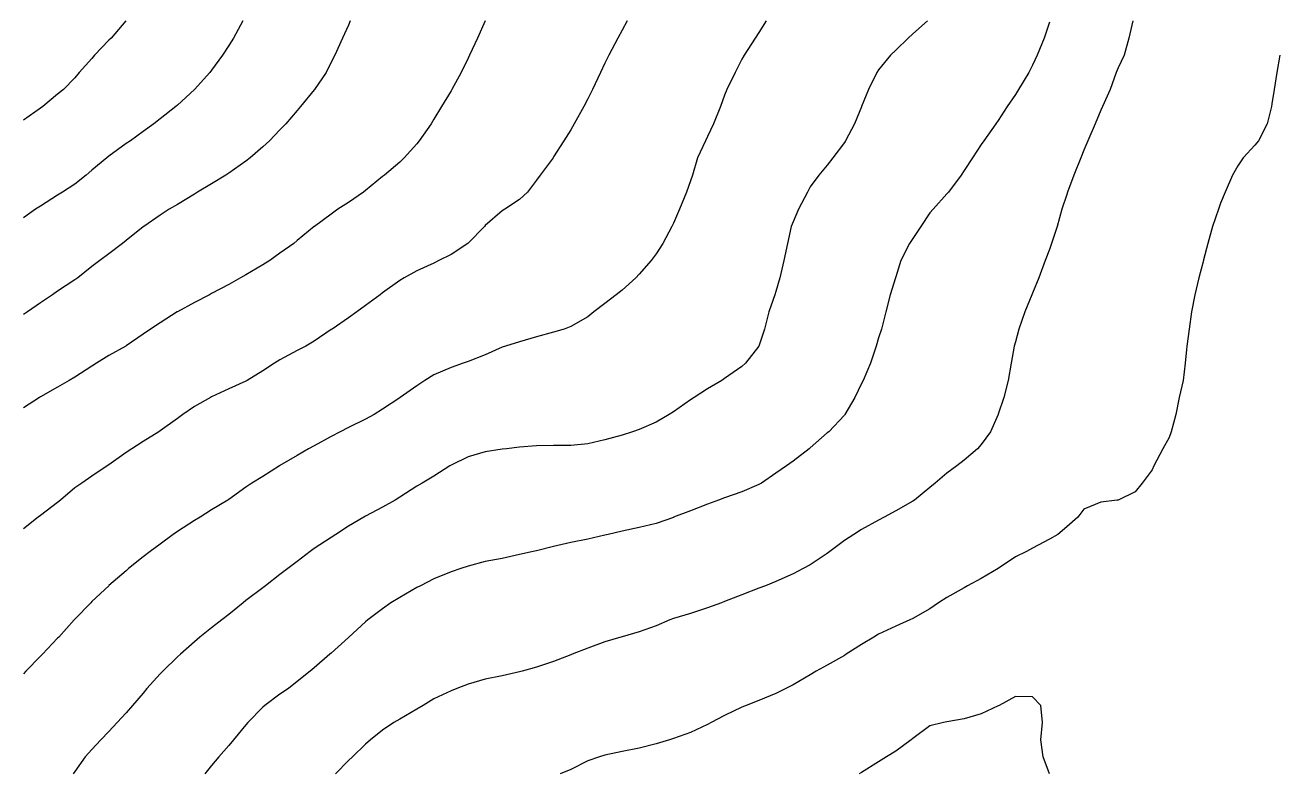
# Model space of a CAD drawing. Extents: x -280806 to 176394, y -263086 to 194114.
# Drawn here: x -176438 to -102989, y -263086 to -219209 of the extents above; entities that cross this region are included whole.
import ezdxf

# ---------------------------------------------------------------- set-up
doc = ezdxf.new("R2010")
doc.units = 0

msp = doc.modelspace()

# ---------------------------------------------------------------- linework, layer by layer
at = {"layer": 'CONTOURS'}
for points in [[(-170535.3562, -218969.9964, 509016), (-171398.6717, -219972.636, 509016), (-171519.3115, -220102.176, 509016), (-172359.6451, -220975.2756, 509016), (-172521.9511, -221163.581, 509016), (-173257.6774, -221977.9152, 509016), (-173524.5602, -222302.8625, 509016), (-174185.0618, -222980.5243, 509016), (-174527.1998, -223255.0272, 509016), (-175398.5621, -223983.1639, 509016), (-175529.8394, -224081.1876, 509016), (-176532.479, -224787.0739, 509016)], [(-163663.122, -218969.9964, 512064), (-164219.321, -219972.636, 512064), (-164500.8953, -220412.9196, 512064), (-164867.3563, -220975.2756, 512064), (-165503.5349, -221845.4491, 512064), (-165609.6662, -221977.9152, 512064), (-166503.919, -222980.5243, 512064), (-166506.144, -222982.597, 512064), (-167508.7836, -223901.6604, 512064), (-167608.758, -223983.1639, 512064), (-168511.4232, -224709.4109, 512064), (-168882.1819, -224985.8035, 512064), (-169514.0628, -225443.8874, 512064), (-170259.8474, -225988.4431, 512064), (-170516.6719, -226148.5546, 512064), (-171519.3115, -226895.1622, 512064), (-171635.8366, -226991.0522, 512064), (-172521.9511, -227706.8141, 512064), (-172863.6929, -227993.6918, 512064), (-173524.5602, -228530.4142, 512064), (-174234.4394, -228996.3314, 512064), (-174527.1998, -229174.8528, 512064), (-175529.8394, -229810.3303, 512064), (-175827.0499, -229998.971, 512064), (-176532.479, -230500.0318, 512064)], [(-157376.2258, -218969.9964, 515112), (-157482.479, -219221.0602, 515112), (-157827.0859, -219972.636, 515112), (-158282.1828, -220975.2756, 515112), (-158485.0882, -221374.9598, 515112), (-158794.8259, -221977.9152, 515112), (-159462.2465, -222980.5243, 515112), (-159487.7278, -223011.4615, 515112), (-160289.8699, -223983.1639, 515112), (-160490.3674, -224214.3852, 515112), (-161141.8469, -224985.8035, 515112), (-161493.007, -225343.7911, 515112), (-162106.9961, -225988.4431, 515112), (-162495.6161, -226345.181, 515112), (-163245.7898, -226991.0522, 515112), (-163498.2557, -227182.5581, 515112), (-164500.8953, -227879.3004, 515112), (-164663.4756, -227993.6918, 515112), (-165503.5349, -228514.1074, 515112), (-166323.325, -228996.3314, 515112), (-166506.144, -229112.3688, 515112), (-167508.7836, -229730.7166, 515112), (-167982.199, -229998.971, 515112), (-168511.4232, -230338.7621, 515112), (-169473.1586, -231001.5802, 515112), (-169514.0628, -231032.4259, 515112), (-170516.6719, -231835.6654, 515112), (-170724.515, -232004.2198, 515112), (-171519.3115, -232605.8645, 515112), (-172053.9307, -233006.8594, 515112), (-172521.9511, -233348.1439, 515112), (-173347.5629, -234009.499, 515112), (-173524.5602, -234136.2348, 515112), (-174527.1998, -234800.9731, 515112), (-174836.0537, -235012.1081, 515112), (-175529.8394, -235485.371, 515112), (-176295.8628, -236014.7477, 515112), (-176532.479, -236174.8591, 515112)], [(-149465.599, -218969.9964, 518160), (-149921.4883, -219972.636, 518160), (-150381.9802, -220975.2756, 518160), (-150464.0628, -221147.5486, 518160), (-150864.2957, -221977.9152, 518160), (-151414.2768, -222980.5243, 518160), (-151466.6719, -223065.533, 518160), (-152017.5674, -223983.1639, 518160), (-152469.3115, -224725.992, 518160), (-152633.8426, -224985.8035, 518160), (-153327.7502, -225988.4431, 518160), (-153471.9511, -226174.9807, 518160), (-154207.0982, -226991.0522, 518160), (-154474.5602, -227234.557, 518160), (-155362.5341, -227993.6918, 518160), (-155477.1998, -228081.84, 518160), (-156479.8394, -228906.9946, 518160), (-156597.0046, -228996.3314, 518160), (-157482.479, -229596.5131, 518160), (-158103.3262, -229998.971, 518160), (-158485.0882, -230288.1043, 518160), (-159471.2686, -231001.5802, 518160), (-159487.7278, -231013.9246, 518160), (-160490.3674, -231832.2821, 518160), (-160690.3771, -232004.2198, 518160), (-161493.007, -232582.0901, 518160), (-162088.2509, -233006.8594, 518160), (-162495.6161, -233262.6475, 518160), (-163498.2557, -233849.6009, 518160), (-163807.841, -234009.499, 518160), (-164500.8953, -234408.3298, 518160), (-165503.5349, -234942.888, 518160), (-165631.5509, -235012.1081, 518160), (-166506.144, -235455.2873, 518160), (-167508.7836, -236008.5298, 518160), (-167518.9944, -236014.7477, 518160), (-168511.4232, -236652.054, 518160), (-169078.7779, -237017.3873, 518160), (-169514.0628, -237328.1614, 518160), (-170516.6719, -238006.6462, 518160), (-170537.0326, -238019.9964, 518160), (-171519.3115, -238564.0034, 518160), (-172256.7751, -239022.636, 518160), (-172521.9511, -239186.4965, 518160), (-173524.5602, -239835.2633, 518160), (-173855.1768, -240025.2756, 518160), (-174527.1998, -240428.0078, 518160), (-175529.8394, -240994.2958, 518160), (-175583.1794, -241027.9152, 518160), (-176532.479, -241632.6689, 518160)], [(-141130.5686, -218969.9964, 521208), (-141440.3674, -219514.7959, 521208), (-141695.0278, -219972.636, 521208), (-142209.9264, -220975.2756, 521208), (-142443.007, -221441.1014, 521208), (-142695.4423, -221977.9152, 521208), (-143177.0873, -222980.5243, 521208), (-143445.6161, -223533.2182, 521208), (-143687.4749, -223983.1639, 521208), (-144254.281, -224985.8035, 521208), (-144448.2557, -225338.2438, 521208), (-144844.5871, -225988.4431, 521208), (-145450.8953, -226936.7674, 521208), (-145485.5815, -226991.0522, 521208), (-146248.0997, -227993.6918, 521208), (-146453.5349, -228299.7415, 521208), (-146977.7299, -228996.3314, 521208), (-147456.144, -229430.1838, 521208), (-148301.9945, -229998.971, 521208), (-148458.7836, -230086.3572, 521208), (-149461.4232, -230956.1954, 521208), (-149502.7236, -231001.5802, 521208), (-150464.0628, -231995.1367, 521208), (-150475.0051, -232004.2198, 521208), (-151466.6719, -232652.0722, 521208), (-152174.6004, -233006.8594, 521208), (-152469.3115, -233151.7003, 521208), (-153471.9511, -233603.0786, 521208), (-154204.8122, -234009.499, 521208), (-154474.5602, -234183.0521, 521208), (-155477.1998, -234899.9722, 521208), (-155619.6024, -235012.1081, 521208), (-156479.8394, -235646.8236, 521208), (-156990.8671, -236014.7477, 521208), (-157482.479, -236359.3546, 521208), (-158440.4654, -237017.3873, 521208), (-158485.0882, -237048.6293, 521208), (-159487.7278, -237719.7989, 521208), (-159981.5952, -238019.9964, 521208), (-160490.3674, -238280.1127, 521208), (-161493.007, -238825.2475, 521208), (-161808.6578, -239022.636, 521208), (-162495.6161, -239471.2711, 521208), (-163419.4649, -240025.2756, 521208), (-163498.2557, -240070.9956, 521208), (-164500.8953, -240525.0866, 521208), (-165503.5349, -240994.4177, 521208), (-165567.5734, -241027.9152, 521208), (-166506.144, -241553.177, 521208), (-167193.8947, -242030.5243, 521208), (-167508.7836, -242253.6074, 521208), (-168511.4232, -242976.1054, 521208), (-168600.943, -243033.1639, 521208), (-169514.0628, -243609.6017, 521208), (-170186.4821, -244035.8035, 521208), (-170516.6719, -244260.1058, 521208), (-171519.3115, -244969.4669, 521208), (-171616.177, -245038.4431, 521208), (-172521.9511, -245645.7266, 521208), (-173109.0569, -246041.0522, 521208), (-173524.5602, -246332.1362, 521208), (-174369.161, -247043.6918, 521208), (-174527.1998, -247188.2585, 521208), (-175529.8394, -247950.5633, 521208), (-175675.351, -248046.3314, 521208), (-176532.479, -248724.2676, 521208)], [(-132995.2128, -218969.9964, 524256), (-133419.3115, -219635.07, 524256), (-133638.4932, -219972.636, 524256), (-134289.1498, -220975.2756, 524256), (-134421.9511, -221200.5228, 524256), (-134815.1126, -221977.9152, 524256), (-135296.1175, -222980.5243, 524256), (-135424.5602, -223314.8594, 524256), (-135659.622, -223983.1639, 524256), (-136072.3212, -224985.8035, 524256), (-136427.1998, -225740.0006, 524256), (-136552.686, -225988.4431, 524256), (-137014.0922, -226991.0522, 524256), (-137310.6931, -227993.6918, 524256), (-137429.8394, -228331.5626, 524256), (-137657.6774, -228996.3314, 524256), (-138069.1574, -229998.971, 524256), (-138432.479, -230810.0743, 524256), (-138528.2777, -231001.5802, 524256), (-139057.1057, -232004.2198, 524256), (-139435.0882, -232607.1142, 524256), (-139732.1158, -233006.8594, 524256), (-140437.7278, -233804.4295, 524256), (-140623.8082, -234009.499, 524256), (-141440.3674, -234744.9814, 524256), (-141782.9626, -235012.1081, 524256), (-142443.007, -235527.8906, 524256), (-143100.0338, -236014.7477, 524256), (-143445.6161, -236298.6689, 524256), (-144448.2557, -236877.2707, 524256), (-144825.9638, -237017.3873, 524256), (-145450.8953, -237207.3386, 524256), (-146453.5349, -237484.859, 524256), (-147456.144, -237770.9138, 524256), (-148280.4146, -238019.9964, 524256), (-148458.7836, -238073.7936, 524256), (-149461.4232, -238536.3581, 524256), (-150464.0628, -238916.718, 524256), (-150752.6474, -239022.636, 524256), (-151466.6719, -239281.1064, 524256), (-152469.3115, -239701.578, 524256), (-153005.3633, -240025.2756, 524256), (-153471.9511, -240348.3941, 524256), (-154448.317, -241027.9152, 524256), (-154474.5602, -241045.9898, 524256), (-155477.1998, -241704.3274, 524256), (-155976.767, -242030.5243, 524256), (-156479.8394, -242303.7775, 524256), (-157482.479, -242797.2792, 524256), (-157972.8413, -243033.1639, 524256), (-158485.0882, -243308.063, 524256), (-159487.7278, -243857.4041, 524256), (-159820.5389, -244035.8035, 524256), (-160490.3674, -244433.9638, 524256), (-161493.007, -245016.528, 524256), (-161529.3086, -245038.4431, 524256), (-162495.6161, -245655.084, 524256), (-163145.9678, -246041.0522, 524256), (-163498.2557, -246283.2768, 524256), (-164500.8953, -247014.2177, 524256), (-164547.7126, -247043.6918, 524256), (-165503.5349, -247620.7087, 524256), (-166177.2343, -248046.3314, 524256), (-166506.144, -248229.3943, 524256), (-167508.7836, -248873.0405, 524256), (-167750.6119, -249048.971, 524256), (-168511.4232, -249615.1066, 524256), (-169110.0809, -250051.5802, 524256), (-169514.0628, -250356.4411, 524256), (-170366.4665, -251054.2198, 524256), (-170516.6719, -251177.9381, 524256), (-171519.3115, -252041.3146, 524256), (-171535.7707, -252056.8594, 524256), (-172521.9511, -252985.2497, 524256), (-172588.9157, -253059.499, 524256), (-173524.5602, -254022.2402, 524256), (-173566.1654, -254062.1081, 524256), (-174467.1847, -255064.7477, 524256), (-174527.1998, -255136.1014, 524256), (-175416.911, -256067.3873, 524256), (-175529.8394, -256191.1056, 524256), (-176392.3015, -257069.9964, 524256), (-176532.479, -257219.3179, 524256)], [(-123532.6054, -218969.9964, 527304), (-124395.6161, -219724.8336, 527304), (-124673.167, -219972.636, 527304), (-125398.2557, -220670.5061, 527304), (-125698.697, -220975.2756, 527304), (-126400.8953, -221837.9815, 527304), (-126494.2555, -221977.9152, 527304), (-126997.5108, -222980.5243, 527304), (-127395.4882, -223983.1639, 527304), (-127403.5349, -224002.854, 527304), (-127820.989, -224985.8035, 527304), (-128342.837, -225988.4431, 527304), (-128406.144, -226093.4162, 527304), (-129073.595, -226991.0522, 527304), (-129408.7836, -227425.0874, 527304), (-129902.011, -227993.6918, 527304), (-130411.4232, -228688.3006, 527304), (-130576.259, -228996.3314, 527304), (-131100.576, -229998.971, 527304), (-131414.0628, -230738.6292, 527304), (-131518.975, -231001.5802, 527304), (-131749.3733, -232004.2198, 527304), (-131948.0114, -233006.8594, 527304), (-132180.7567, -234009.499, 527304), (-132416.6719, -234810.1476, 527304), (-132488.2085, -235012.1081, 527304), (-132832.2362, -236014.7477, 527304), (-133092.1697, -237017.3873, 527304), (-133419.3115, -238018.5334, 527304), (-133419.8906, -238019.9964, 527304), (-134198.8375, -239022.636, 527304), (-134421.9511, -239222.1581, 527304), (-135424.5602, -239911.4328, 527304), (-135596.0407, -240025.2756, 527304), (-136427.1998, -240521.3681, 527304), (-137217.7596, -241027.9152, 527304), (-137429.8394, -241162.4539, 527304), (-138432.479, -241870.7482, 527304), (-138679.5804, -242030.5243, 527304), (-139435.0882, -242472.1186, 527304), (-140437.7278, -242897.2231, 527304), (-140820.4651, -243033.1639, 527304), (-141440.3674, -243231.3144, 527304), (-142443.007, -243506.5183, 527304), (-143445.6161, -243741.9458, 527304), (-144448.2557, -243833.142, 527304), (-145450.8953, -243840.2743, 527304), (-146453.5349, -243859.5377, 527304), (-147456.144, -243939.6391, 527304), (-148215.1874, -244035.8035, 527304), (-148458.7836, -244066.4359, 527304), (-149461.4232, -244207.4364, 527304), (-150464.0628, -244507.3901, 527304), (-151466.6719, -245001.5318, 527304), (-151527.0528, -245038.4431, 527304), (-152469.3115, -245636.6741, 527304), (-153165.4442, -246041.0522, 527304), (-153471.9511, -246221.2805, 527304), (-154474.5602, -246875.7166, 527304), (-154738.517, -247043.6918, 527304), (-155477.1998, -247449.0454, 527304), (-156479.8394, -247987.0478, 527304), (-156580.393, -248046.3314, 527304), (-157482.479, -248571.5018, 527304), (-158217.3214, -249048.971, 527304), (-158485.0882, -249232.0949, 527304), (-159487.7278, -249883.1477, 527304), (-159724.0697, -250051.5802, 527304), (-160490.3674, -250636.9486, 527304), (-161036.0813, -251054.2198, 527304), (-161493.007, -251395.9615, 527304), (-162345.1363, -252056.8594, 527304), (-162495.6161, -252173.4149, 527304), (-163498.2557, -252924.503, 527304), (-163659.4339, -253059.499, 527304), (-164500.8953, -253752.5227, 527304), (-164909.1749, -254062.1081, 527304), (-165503.5349, -254521.9903, 527304), (-166191.9866, -255064.7477, 527304), (-166506.144, -255348.486, 527304), (-167324.5015, -256067.3873, 527304), (-167508.7836, -256226.7977, 527304), (-168361.9493, -257069.9964, 527304), (-168511.4232, -257217.9158, 527304), (-169297.4414, -258072.636, 527304), (-169514.0628, -258344.9443, 527304), (-170142.2861, -259075.2756, 527304), (-170516.6719, -259509.1584, 527304), (-171041.7814, -260077.9152, 527304), (-171519.3115, -260592.6919, 527304), (-171986.6309, -261080.5243, 527304), (-172521.9511, -261651.4757, 527304), (-172914.9602, -262083.1639, 527304), (-173524.5602, -262939.591, 527304), (-173616.1222, -263085.8035, 527304)], [(-116374.5602, -219041.2282, 530352), (-116701.7326, -219972.636, 530352), (-117104.4953, -220975.2756, 530352), (-117377.1998, -221565.5513, 530352), (-117597.936, -221977.9152, 530352), (-118204.5794, -222980.5243, 530352), (-118379.8394, -223281.6667, 530352), (-118861.1491, -223983.1639, 530352), (-119382.479, -224795.8522, 530352), (-119527.1981, -224985.8035, 530352), (-120237.0773, -225988.4431, 530352), (-120385.0882, -226206.7714, 530352), (-120899.5601, -226991.0522, 530352), (-121387.7278, -227723.4257, 530352), (-121560.5798, -227993.6918, 530352), (-122306.3035, -228996.3314, 530352), (-122390.3674, -229104.1392, 530352), (-123205.2806, -229998.971, 530352), (-123393.007, -230207.3628, 530352), (-123922.6884, -231001.5802, 530352), (-124395.6161, -231718.5307, 530352), (-124589.3165, -232004.2198, 530352), (-125093.8519, -233006.8594, 530352), (-125398.2557, -233958.6583, 530352), (-125416.9399, -234009.499, 530352), (-125715.8573, -235012.1081, 530352), (-125985.4529, -236014.7477, 530352), (-126236.2423, -237017.3873, 530352), (-126400.8953, -237534.8767, 530352), (-126534.9463, -238019.9964, 530352), (-126873.2134, -239022.636, 530352), (-127298.8361, -240025.2756, 530352), (-127403.5349, -240218.915, 530352), (-127798.0375, -241027.9152, 530352), (-128378.0719, -242030.5243, 530352), (-128406.144, -242067.9233, 530352), (-129322.6471, -243033.1639, 530352), (-129408.7836, -243104.0299, 530352), (-130411.4232, -243984.5971, 530352), (-130472.2918, -244035.8035, 530352), (-131414.0628, -244758.7282, 530352), (-131806.889, -245038.4431, 530352), (-132416.6719, -245465.7422, 530352), (-133260.1754, -246041.0522, 530352), (-133419.3115, -246136.7899, 530352), (-134421.9511, -246548.2699, 530352), (-135424.5602, -246915.7063, 530352), (-135780.9324, -247043.6918, 530352), (-136427.1998, -247289.1473, 530352), (-137429.8394, -247675.207, 530352), (-138415.776, -248046.3314, 530352), (-138432.479, -248052.6103, 530352), (-139435.0882, -248403.2522, 530352), (-140437.7278, -248656.5106, 530352), (-141440.3674, -248867.8894, 530352), (-142252.7508, -249048.971, 530352), (-142443.007, -249094.5386, 530352), (-143445.6161, -249338.8054, 530352), (-144448.2557, -249516.9, 530352), (-145450.8953, -249768.7562, 530352), (-146453.5349, -250010.7065, 530352), (-146646.3818, -250051.5802, 530352), (-147456.144, -250223.274, 530352), (-148458.7836, -250458.6101, 530352), (-149461.4232, -250648.5614, 530352), (-150464.0628, -250910.3237, 530352), (-150881.8217, -251054.2198, 530352), (-151466.6719, -251249.9623, 530352), (-152469.3115, -251650.0123, 530352), (-153252.6475, -252056.8594, 530352), (-153471.9511, -252170.3669, 530352), (-154474.5602, -252740.3734, 530352), (-154999.7916, -253059.499, 530352), (-155477.1998, -253405.6908, 530352), (-156342.6185, -254062.1081, 530352), (-156479.8394, -254179.3037, 530352), (-157460.9297, -255064.7477, 530352), (-157482.479, -255084.834, 530352), (-158485.0882, -256000.7275, 530352), (-158565.8906, -256067.3873, 530352), (-159487.7278, -256866.6643, 530352), (-159714.2551, -257069.9964, 530352), (-160490.3674, -257670.9096, 530352), (-160990.9709, -258072.636, 530352), (-161493.007, -258419.3765, 530352), (-162388.6618, -259075.2756, 530352), (-162495.6161, -259168.8492, 530352), (-163385.3578, -260077.9152, 530352), (-163498.2557, -260207.5466, 530352), (-164223.6797, -261080.5243, 530352), (-164500.8953, -261416.6578, 530352), (-165077.2111, -262083.1639, 530352), (-165503.5349, -262594.8622, 530352), (-165897.5498, -263085.8035, 530352)], [(-111505.3193, -218969.9964, 533400), (-111722.2454, -219972.636, 533400), (-112013.2685, -220975.2756, 533400), (-112364.0628, -221709.4474, 533400), (-112474.0651, -221977.9152, 533400), (-112827.2674, -222980.5243, 533400), (-113266.2708, -223983.1639, 533400), (-113366.6719, -224185.6121, 533400), (-113712.6199, -224985.8035, 533400), (-114141.504, -225988.4431, 533400), (-114369.3115, -226530.3166, 533400), (-114545.364, -226991.0522, 533400), (-114951.9672, -227993.6918, 533400), (-115324.9814, -228996.3314, 533400), (-115371.9511, -229140.5933, 533400), (-115649.8678, -229998.971, 533400), (-115936.6846, -231001.5802, 533400), (-116258.0657, -232004.2198, 533400), (-116374.5602, -232351.8746, 533400), (-116627.849, -233006.8594, 533400), (-117012.9029, -234009.499, 533400), (-117377.1998, -234910.5182, 533400), (-117423.377, -235012.1081, 533400), (-117826.5055, -236014.7477, 533400), (-118174.1604, -237017.3873, 533400), (-118379.8394, -237774.1142, 533400), (-118452.6257, -238019.9964, 533400), (-118634.317, -239022.636, 533400), (-118812.3202, -240025.2756, 533400), (-119065.5175, -241027.9152, 533400), (-119382.479, -241999.2518, 533400), (-119392.446, -242030.5243, 533400), (-119842.1174, -243033.1639, 533400), (-120385.0882, -243782.911, 533400), (-120603.7822, -244035.8035, 533400), (-121387.7278, -244706.2721, 533400), (-121821.001, -245038.4431, 533400), (-122390.3674, -245459.8901, 533400), (-123082.3548, -246041.0522, 533400), (-123393.007, -246301.6562, 533400), (-124302.3168, -247043.6918, 533400), (-124395.6161, -247100.0189, 533400), (-125398.2557, -247669.05, 533400), (-126075.2165, -248046.3314, 533400), (-126400.8953, -248208.4241, 533400), (-127403.5349, -248764.3793, 533400), (-127851.3166, -249048.971, 533400), (-128406.144, -249402.6305, 533400), (-129254.2195, -250051.5802, 533400), (-129408.7836, -250167.3737, 533400), (-130411.4232, -250825.6198, 533400), (-130831.2242, -251054.2198, 533400), (-131414.0628, -251370.1754, 533400), (-132416.6719, -251820.1822, 533400), (-133036.1474, -252056.8594, 533400), (-133419.3115, -252204.8702, 533400), (-134421.9511, -252590.8385, 533400), (-135424.5602, -252987.7795, 533400), (-135616.7062, -253059.499, 533400), (-136427.1998, -253362.9578, 533400), (-137429.8394, -253692.0809, 533400), (-138432.479, -253971.9178, 533400), (-138636.0854, -254062.1081, 533400), (-139435.0882, -254416.4381, 533400), (-140437.7278, -254767.2934, 533400), (-141440.3674, -255044.6309, 533400), (-141511.9039, -255064.7477, 533400), (-142443.007, -255345.8038, 533400), (-143445.6161, -255711.4114, 533400), (-144360.9305, -256067.3873, 533400), (-144448.2557, -256102.043, 533400), (-145450.8953, -256491.486, 533400), (-146453.5349, -256827.1013, 533400), (-147298.8977, -257069.9964, 533400), (-147456.144, -257112.9732, 533400), (-148458.7836, -257331.4234, 533400), (-149461.4232, -257537.1329, 533400), (-150464.0628, -257827.0891, 533400), (-151131.6967, -258072.636, 533400), (-151466.6719, -258207.6014, 533400), (-152469.3115, -258680.9558, 533400), (-153102.8383, -259075.2756, 533400), (-153471.9511, -259292.0189, 533400), (-154474.5602, -259877.875, 533400), (-154814.4732, -260077.9152, 533400), (-155477.1998, -260522.8013, 533400), (-156184.031, -261080.5243, 533400), (-156479.8394, -261340.9759, 533400), (-157249.2461, -262083.1639, 533400), (-157482.479, -262302.8942, 533400), (-158243.6561, -263085.8035, 533400)], [(-102880.0889, -220975.2756, 536448), (-103052.7581, -221977.9152, 536448), (-103215.0031, -222980.5243, 536448), (-103340.3674, -223820.1874, 536448), (-103361.6424, -223983.1639, 536448), (-103617.1867, -224985.8035, 536448), (-104119.7105, -225988.4431, 536448), (-104343.007, -226239.6898, 536448), (-105024.875, -226991.0522, 536448), (-105345.6161, -227457.5791, 536448), (-105647.1852, -227993.6918, 536448), (-106084.9999, -228996.3314, 536448), (-106348.2557, -229652.5658, 536448), (-106479.9293, -229998.971, 536448), (-106825.5115, -231001.5802, 536448), (-107089.8036, -232004.2198, 536448), (-107350.8953, -232973.1485, 536448), (-107359.3382, -233006.8594, 536448), (-107625.7639, -234009.499, 536448), (-107858.7226, -235012.1081, 536448), (-108051.1428, -236014.7477, 536448), (-108192.4481, -237017.3873, 536448), (-108336.9233, -238019.9964, 536448), (-108353.5349, -238223.5723, 536448), (-108437.2939, -239022.636, 536448), (-108552.8741, -240025.2756, 536448), (-108777.024, -241027.9152, 536448), (-108980.1122, -242030.5243, 536448), (-109243.3375, -243033.1639, 536448), (-109356.144, -243378.0756, 536448), (-109745.1298, -244035.8035, 536448), (-110262.0096, -245038.4431, 536448), (-110358.7836, -245273.0172, 536448), (-110955.6734, -246041.0522, 536448), (-111361.4232, -246548.5747, 536448), (-112364.0628, -247037.4739, 536448), (-112410.3619, -247043.6918, 536448), (-113366.6719, -247162.0152, 536448), (-114369.3115, -247570.0205, 536448), (-114716.5702, -248046.3314, 536448), (-115371.9511, -248606.7672, 536448), (-115897.975, -249048.971, 536448), (-116374.5602, -249321.828, 536448), (-117377.1998, -249863.1223, 536448), (-117731.8042, -250051.5802, 536448), (-118379.8394, -250365.768, 536448), (-119382.479, -251053.4882, 536448), (-119383.7592, -251054.2198, 536448), (-120385.0882, -251627.6095, 536448), (-121186.9255, -252056.8594, 536448), (-121387.7278, -252174.6341, 536448), (-122390.3674, -252747.9629, 536448), (-122890.8185, -253059.499, 536448), (-123393.007, -253414.591, 536448), (-124395.6161, -253970.2414, 536448), (-124572.1562, -254062.1081, 536448), (-125398.2557, -254422.1074, 536448), (-126400.8953, -254901.8626, 536448), (-126672.9902, -255064.7477, 536448), (-127403.5349, -255502.9891, 536448), (-128302.512, -256067.3873, 536448), (-128406.144, -256138.2533, 536448), (-129408.7836, -256718.562, 536448), (-130056.8189, -257069.9964, 536448), (-130411.4232, -257286.8616, 536448), (-131414.0628, -257867.658, 536448), (-131839.8074, -258072.636, 536448), (-132416.6719, -258363.5676, 536448), (-133419.3115, -258785.7461, 536448), (-134157.2628, -259075.2756, 536448), (-134421.9511, -259182.0775, 536448), (-135424.5602, -259669.1174, 536448), (-136209.1154, -260077.9152, 536448), (-136427.1998, -260191.9104, 536448), (-137429.8394, -260653.8958, 536448), (-138432.479, -261002.6479, 536448), (-138665.2243, -261080.5243, 536448), (-139435.0882, -261329.8812, 536448), (-140437.7278, -261571.4352, 536448), (-141440.3674, -261767.4826, 536448), (-142443.007, -261988.493, 536448), (-142770.2402, -262083.1639, 536448), (-143445.6161, -262327.0039, 536448), (-144448.2557, -262816.8785, 536448), (-145073.7358, -263085.8035, 536448)], [(-116389.7393, -263085.8035, 539496), (-116755.865, -262083.1639, 539496), (-116890.5866, -261080.5243, 539496), (-116783.6323, -260077.9152, 539496), (-116886.5023, -259075.2756, 539496), (-117377.1998, -258571.4107, 539496), (-118379.8394, -258544.5578, 539496), (-119331.9127, -259075.2756, 539496), (-119382.479, -259103.4086, 539496), (-120385.0882, -259571.3681, 539496), (-121387.7278, -259863.1836, 539496), (-122390.3674, -260036.4929, 539496), (-122599.2468, -260077.9152, 539496), (-123393.007, -260263.447, 539496), (-124395.6161, -261012.4625, 539496), (-124485.9283, -261080.5243, 539496), (-125398.2557, -261744.9578, 539496), (-125930.6498, -262083.1639, 539496), (-126400.8953, -262381.5022, 539496), (-127403.5349, -263006.0678, 539496), (-127535.6047, -263085.8035, 539496)]]:
    msp.add_polyline3d(points, dxfattribs=at)

doc.saveas('drawing.dxf')
